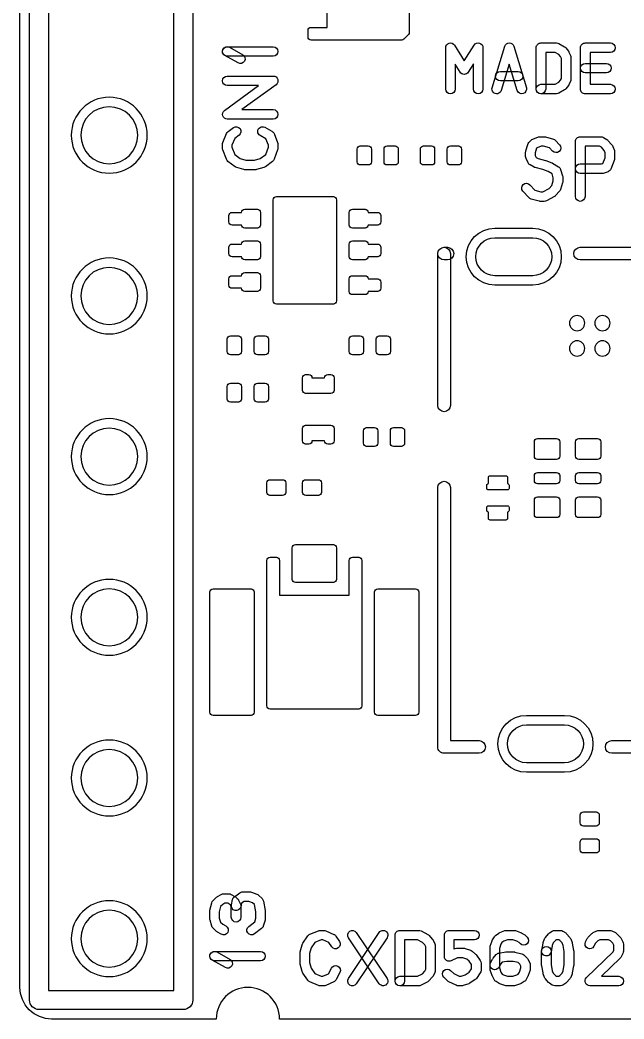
# Model space of a CAD drawing. Extents: x 0 to 20.6, y 0 to 33.
# Drawn here: x 0 to 9.54, y 0 to 15.79 of the extents above; entities that cross this region are included whole.
import ezdxf

# ---------------------------------------------------------------- set-up
doc = ezdxf.new("R2010")
doc.units = 0
for name, color, linetype in [('HOLE_1_4', 7, 'CONTINUOUS'), ('NC_Resist-A', 221, 'CONTINUOUS'), ('NC_Symbol-A', 140, 'CONTINUOUS'), ('OUTLINE', 7, 'CONTINUOUS')]:
    doc.layers.add(name, color=color, linetype=linetype)

msp = doc.modelspace()

# ---------------------------------------------------------------- linework, layer by layer
at = {"layer": 'HOLE_1_4'}
for points in [[(1.86, 13.97, 1), (0.96, 13.97, 1), (1.86, 13.97)], [(7.5, 11.75, -1), (7.5, 12.35), (8.1, 12.35, -1), (8.1, 11.75)], [(1.86, 11.43, 1), (0.96, 11.43, 1), (1.86, 11.43)], [(1.86, 8.89, 1), (0.96, 8.89, 1), (1.86, 8.89)], [(1.86, 6.35, 1), (0.96, 6.35, 1), (1.86, 6.35)], [(8, 4.05, -1), (8, 4.65), (8.6, 4.65, -1), (8.6, 4.05)], [(1.86, 3.81, 1), (0.96, 3.81, 1), (1.86, 3.81)], [(1.86, 1.27, 1), (0.96, 1.27, 1), (1.86, 1.27)]]:
    msp.add_lwpolyline(points, format="xyb", close=True, dxfattribs=at)
at = {"layer": 'NC_Resist-A'}
for points in [[(2.01, 13.97, 1), (0.81, 13.97, 1), (2.01, 13.97)], [(5.325, 13.75, -0.414214), (5.375, 13.8), (5.5, 13.8, -0.414214), (5.55, 13.75), (5.55, 13.55, -0.414214), (5.5, 13.5), (5.375, 13.5, -0.414214), (5.325, 13.55)], [(5.975, 13.55, -0.414214), (5.925, 13.5), (5.8, 13.5, -0.414214), (5.75, 13.55), (5.75, 13.75, -0.414214), (5.8, 13.8), (5.925, 13.8, -0.414214), (5.975, 13.75)], [(6.325, 13.75, -0.414214), (6.375, 13.8), (6.5, 13.8, -0.414214), (6.55, 13.75), (6.55, 13.55, -0.414214), (6.5, 13.5), (6.375, 13.5, -0.414214), (6.325, 13.55)], [(6.975, 13.55, -0.414214), (6.925, 13.5), (6.8, 13.5, -0.414214), (6.75, 13.55), (6.75, 13.75, -0.414214), (6.8, 13.8), (6.925, 13.8, -0.414214), (6.975, 13.75)], [(5, 11.35, -0.414214), (4.95, 11.3), (4.05, 11.3, -0.414214), (4, 11.35), (4, 12.95, -0.414214), (4.05, 13), (4.95, 13, -0.414214), (5, 12.95)], [(3.8, 12.55, -0.414214), (3.75, 12.5), (3.55, 12.5, -0.414214), (3.5, 12.55), (3.5, 12.55), (3.35, 12.55, -0.414214), (3.3, 12.6), (3.3, 12.7, -0.414214), (3.35, 12.75), (3.5, 12.75), (3.5, 12.75, -0.414214), (3.55, 12.8), (3.75, 12.8, -0.414214), (3.8, 12.75)], [(5.2, 12.75, -0.414214), (5.25, 12.8), (5.45, 12.8, -0.414214), (5.5, 12.75), (5.5, 12.75), (5.65, 12.75, -0.414214), (5.7, 12.7), (5.7, 12.6, -0.414214), (5.65, 12.55), (5.5, 12.55), (5.5, 12.55, -0.414214), (5.45, 12.5), (5.25, 12.5, -0.414214), (5.2, 12.55)], [(8.1, 12.5, -1), (8.1, 11.6), (7.5, 11.6, -1), (7.5, 12.5)], [(3.8, 12.05, -0.414214), (3.75, 12), (3.55, 12, -0.414214), (3.5, 12.05), (3.5, 12.05), (3.35, 12.05, -0.414214), (3.3, 12.1), (3.3, 12.2, -0.414214), (3.35, 12.25), (3.5, 12.25), (3.5, 12.25, -0.414214), (3.55, 12.3), (3.75, 12.3, -0.414214), (3.8, 12.25)], [(5.2, 12.25, -0.414214), (5.25, 12.3), (5.45, 12.3, -0.414214), (5.5, 12.25), (5.5, 12.25), (5.65, 12.25, -0.414214), (5.7, 12.2), (5.7, 12.1, -0.414214), (5.65, 12.05), (5.5, 12.05), (5.5, 12.05, -0.414214), (5.45, 12), (5.25, 12, -0.414214), (5.2, 12.05)], [(2.01, 11.43, 1), (0.81, 11.43, 1), (2.01, 11.43)], [(3.8, 11.55, -0.414214), (3.75, 11.5), (3.55, 11.5, -0.414214), (3.5, 11.55), (3.5, 11.55), (3.35, 11.55, -0.414214), (3.3, 11.6), (3.3, 11.7, -0.414214), (3.35, 11.75), (3.5, 11.75), (3.5, 11.75, -0.414214), (3.55, 11.8), (3.75, 11.8, -0.414214), (3.8, 11.75)], [(5.2, 11.7, -0.414214), (5.25, 11.75), (5.45, 11.75, -0.414214), (5.5, 11.7), (5.5, 11.7), (5.65, 11.7, -0.414214), (5.7, 11.65), (5.7, 11.55, -0.414214), (5.65, 11.5), (5.5, 11.5), (5.5, 11.5, -0.414214), (5.45, 11.45), (5.25, 11.45, -0.414214), (5.2, 11.5)], [(8.92, 11, 1), (8.68, 11, 1), (8.92, 11)], [(9.2, 10.88, 1), (9.2, 11.12, 1), (9.2, 10.88)], [(3.275, 10.75, -0.414214), (3.325, 10.8), (3.45, 10.8, -0.414214), (3.5, 10.75), (3.5, 10.55, -0.414214), (3.45, 10.5), (3.325, 10.5, -0.414214), (3.275, 10.55)], [(3.925, 10.55, -0.414214), (3.875, 10.5), (3.75, 10.5, -0.414214), (3.7, 10.55), (3.7, 10.75, -0.414214), (3.75, 10.8), (3.875, 10.8, -0.414214), (3.925, 10.75)], [(5.2, 10.75, -0.414214), (5.25, 10.8), (5.375, 10.8, -0.414214), (5.425, 10.75), (5.425, 10.55, -0.414214), (5.375, 10.5), (5.25, 10.5, -0.414214), (5.2, 10.55)], [(5.85, 10.55, -0.414214), (5.8, 10.5), (5.675, 10.5, -0.414214), (5.625, 10.55), (5.625, 10.75, -0.414214), (5.675, 10.8), (5.8, 10.8, -0.414214), (5.85, 10.75)], [(8.8, 10.72, 1), (8.8, 10.48, 1), (8.8, 10.72)], [(9.08, 10.6, 1), (9.32, 10.6, 1), (9.08, 10.6)], [(4.5625, 10.1875, -0.414214), (4.6125, 10.1375), (4.6125, 10.1375), (4.8125, 10.1375), (4.8125, 10.1375, -0.414214), (4.8625, 10.1875), (4.9125, 10.1875, -0.414214), (4.9625, 10.1375), (4.9625, 9.9375, -0.414214), (4.9125, 9.8875), (4.5125, 9.8875, -0.414214), (4.4625, 9.9375), (4.4625, 10.1375, -0.414214), (4.5125, 10.1875)], [(3.275, 10, -0.414214), (3.325, 10.05), (3.45, 10.05, -0.414214), (3.5, 10), (3.5, 9.8, -0.414214), (3.45, 9.75), (3.325, 9.75, -0.414214), (3.275, 9.8)], [(3.925, 9.8, -0.414214), (3.875, 9.75), (3.75, 9.75, -0.414214), (3.7, 9.8), (3.7, 10, -0.414214), (3.75, 10.05), (3.875, 10.05, -0.414214), (3.925, 10)], [(2.01, 8.89, 1), (0.81, 8.89, 1), (2.01, 8.89)], [(4.8625, 9.0875, -0.414214), (4.8125, 9.1375), (4.8125, 9.1375), (4.6125, 9.1375), (4.6125, 9.1375, -0.414214), (4.5625, 9.0875), (4.5125, 9.0875, -0.414214), (4.4625, 9.1375), (4.4625, 9.3375, -0.414214), (4.5125, 9.3875), (4.9125, 9.3875, -0.414214), (4.9625, 9.3375), (4.9625, 9.1375, -0.414214), (4.9125, 9.0875)], [(5.425, 9.3, -0.414214), (5.475, 9.35), (5.6, 9.35, -0.414214), (5.65, 9.3), (5.65, 9.1, -0.414214), (5.6, 9.05), (5.475, 9.05, -0.414214), (5.425, 9.1)], [(6.075, 9.1, -0.414214), (6.025, 9.05), (5.9, 9.05, -0.414214), (5.85, 9.1), (5.85, 9.3, -0.414214), (5.9, 9.35), (6.025, 9.35, -0.414214), (6.075, 9.3)], [(8.475, 9.175, -0.414214), (8.525, 9.125), (8.525, 8.895, -0.414214), (8.475, 8.845), (8.175, 8.845, -0.414214), (8.125, 8.895), (8.125, 9.125, -0.414214), (8.175, 9.175)], [(9.125, 9.175, -0.414214), (9.175, 9.125), (9.175, 8.895, -0.414214), (9.125, 8.845), (8.825, 8.845, -0.414214), (8.775, 8.895), (8.775, 9.125, -0.414214), (8.825, 9.175)], [(7.4, 8.3625, -0.414214), (7.375, 8.3875), (7.375, 8.4375, -0.414214), (7.4, 8.4625), (7.4, 8.4625), (7.4, 8.5625, -0.414214), (7.425, 8.5875), (7.675, 8.5875, -0.414214), (7.7, 8.5625), (7.7, 8.4625), (7.7, 8.4625, -0.414214), (7.725, 8.4375), (7.725, 8.3875, -0.414214), (7.7, 8.3625)], [(8.475, 8.64, -0.414214), (8.525, 8.59), (8.525, 8.51, -0.414214), (8.475, 8.46), (8.175, 8.46, -0.414214), (8.125, 8.51), (8.125, 8.59, -0.414214), (8.175, 8.64)], [(9.125, 8.64, -0.414214), (9.175, 8.59), (9.175, 8.51, -0.414214), (9.125, 8.46), (8.825, 8.46, -0.414214), (8.775, 8.51), (8.775, 8.59, -0.414214), (8.825, 8.64)], [(4.148, 8.525, -0.414214), (4.198, 8.475), (4.198, 8.325, -0.414214), (4.148, 8.275), (3.948, 8.275, -0.414214), (3.898, 8.325), (3.898, 8.475, -0.414214), (3.948, 8.525)], [(4.713, 8.525, -0.414214), (4.763, 8.475), (4.763, 8.325, -0.414214), (4.713, 8.275), (4.513, 8.275, -0.414214), (4.463, 8.325), (4.463, 8.475, -0.414214), (4.513, 8.525)], [(8.475, 8.255, -0.414214), (8.525, 8.205), (8.525, 7.975, -0.414214), (8.475, 7.925), (8.175, 7.925, -0.414214), (8.125, 7.975), (8.125, 8.205, -0.414214), (8.175, 8.255)], [(9.125, 8.255, -0.414214), (9.175, 8.205), (9.175, 7.975, -0.414214), (9.125, 7.925), (8.825, 7.925, -0.414214), (8.775, 7.975), (8.775, 8.205, -0.414214), (8.825, 8.255)], [(7.7, 8.1125, -0.414214), (7.725, 8.0875), (7.725, 8.0375, -0.414214), (7.7, 8.0125), (7.7, 8.0125), (7.7, 7.9125, -0.414214), (7.675, 7.8875), (7.425, 7.8875, -0.414214), (7.4, 7.9125), (7.4, 8.0125), (7.4, 8.0125, -0.414214), (7.375, 8.0375), (7.375, 8.0875, -0.414214), (7.4, 8.1125)], [(4.35, 6.9, -0.414214), (4.3, 6.95), (4.3, 7.45, -0.414214), (4.35, 7.5), (4.95, 7.5, -0.414214), (5, 7.45), (5, 6.95, -0.414214), (4.95, 6.9)], [(2.01, 6.35, 1), (0.81, 6.35, 1), (2.01, 6.35)], [(3, 6.75, -0.414214), (3.05, 6.8), (3.65, 6.8, -0.414214), (3.7, 6.75), (3.7, 4.85, -0.414214), (3.65, 4.8), (3.05, 4.8, -0.414214), (3, 4.85)], [(6.3, 4.85, -0.414214), (6.25, 4.8), (5.65, 4.8, -0.414214), (5.6, 4.85), (5.6, 6.75, -0.414214), (5.65, 6.8), (6.25, 6.8, -0.414214), (6.3, 6.75)], [(8.6, 4.8, -1), (8.6, 3.9), (8, 3.9, -1), (8, 4.8)], [(2.01, 3.81, 1), (0.81, 3.81, 1), (2.01, 3.81)], [(9.1, 3.275, -0.414214), (9.15, 3.225), (9.15, 3.1, -0.414214), (9.1, 3.05), (8.9, 3.05, -0.414214), (8.85, 3.1), (8.85, 3.225, -0.414214), (8.9, 3.275)], [(8.9, 2.625, -0.414214), (8.85, 2.675), (8.85, 2.8, -0.414214), (8.9, 2.85), (9.1, 2.85, -0.414214), (9.15, 2.8), (9.15, 2.675, -0.414214), (9.1, 2.625)], [(2.01, 1.27, 1), (0.81, 1.27, 1), (2.01, 1.27)]]:
    msp.add_lwpolyline(points, format="xyb", close=True, dxfattribs=at)
at = {"layer": 'NC_Symbol-A'}
for points in [[(0.15, 32.7, -1), (0.45, 32.7), (0.45, 0.45), (2.43, 0.45), (2.43, 32.55), (0.3, 32.55, -1), (0.3, 32.85), (2.58, 32.85, -0.414214), (2.73, 32.7), (2.73, 0.3, -0.414214), (2.58, 0.15), (0.3, 0.15, -0.414214), (0.15, 0.3)], [(6.02929, 17.525, -0.198875), (6.06464, 17.51036), (6.13536, 17.43964, -0.198875), (6.15, 17.40429), (6.15, 15.59571, -0.198875), (6.13536, 15.56036), (6.06464, 15.48964, -0.198875), (6.02929, 15.475), (4.6, 15.475, -0.414214), (4.55, 15.525), (4.55, 15.625, -0.414214), (4.6, 15.675), (4.85, 15.675), (4.85, 17.325), (4.6, 17.325, -0.414214), (4.55, 17.375), (4.55, 17.475, -0.414214), (4.6, 17.525)], [(3.51793, 15.24327, -1), (3.44433, 15.11257), (3.23678, 15.22946, -1), (3.31038, 15.36016)], [(3.27358, 15.21981, -1), (3.27358, 15.36981), (4, 15.36981, -1), (4, 15.21981)], [(6.875, 14.7, -1), (6.725, 14.7), (6.725, 15.35377, -0.75459), (6.86371, 15.39334), (7.01708, 15.14644), (7.17508, 15.39411, -0.749926), (7.31331, 15.35377), (7.31331, 14.7, -1), (7.16331, 14.7), (7.16331, 15.09676), (7.07946, 14.96532, -0.552139), (6.95252, 14.96609), (6.875, 15.09089)], [(7.60098, 14.67819, -1), (7.45746, 14.72181), (7.65616, 15.37558, -0.741276), (7.79968, 15.37558), (7.99838, 14.72181, -1), (7.85486, 14.67819), (7.72792, 15.09586)], [(8.30422, 14.7, -1), (8.15422, 14.7), (8.15422, 15.35377, -0.414214), (8.22922, 15.42877), (8.47468, 15.42877, -0.132356), (8.51236, 15.41862), (8.60002, 15.36768, -0.092229), (8.62082, 15.34979), (8.66173, 15.29885, -0.061704), (8.67142, 15.28316), (8.69479, 15.23221, -0.107934), (8.70162, 15.20094), (8.70162, 14.85283, -0.107934), (8.69479, 14.82156), (8.67142, 14.77062, -0.061704), (8.66173, 14.75493), (8.62082, 14.70398, -0.092229), (8.60002, 14.68609), (8.51236, 14.63515, -0.132356), (8.47468, 14.625), (8.22922, 14.625, -1), (8.22922, 14.775), (8.45447, 14.775), (8.51259, 14.80878), (8.53895, 14.84161), (8.55162, 14.86921), (8.55162, 15.18456), (8.53895, 15.21217), (8.5126, 15.24499), (8.45447, 15.27877), (8.30422, 15.27877)], [(9.32662, 15.42877, -1), (9.32662, 15.27877), (9.00422, 15.27877), (9.00422, 14.775), (9.32662, 14.775, -1), (9.32662, 14.625), (8.92922, 14.625, -0.414214), (8.85422, 14.7), (8.85422, 15.35377, -0.414214), (8.92922, 15.42877)], [(8.92922, 14.95613, -1), (8.92922, 15.10613), (9.26234, 15.10613, -1), (9.26234, 14.95613)], [(4, 14.375, -1), (4, 14.225), (3.27358, 14.225, -0.725784), (3.22938, 14.36059), (3.76991, 14.75487), (3.27358, 14.75487, -1), (3.27358, 14.90487), (4, 14.90487, -0.725784), (4.0442, 14.76928), (3.50367, 14.375)], [(7.58766, 14.82877, -1), (7.58766, 14.97877), (7.86818, 14.97877, -1), (7.86818, 14.82877)], [(3.3707, 14.09032, -1), (3.45948, 13.96942), (3.39176, 13.91969), (3.34858, 13.81271), (3.34858, 13.77879), (3.39258, 13.66372), (3.47719, 13.59966), (3.56674, 13.575), (3.70684, 13.575), (3.7964, 13.59966), (3.88101, 13.66372), (3.925, 13.77879), (3.925, 13.81271), (3.88384, 13.91471), (3.79401, 13.96417, -1), (3.86637, 14.09557), (3.97958, 14.03323, -0.172647), (4.01295, 13.9956), (4.06955, 13.85534, -0.096196), (4.075, 13.82727), (4.075, 13.76494, -0.091533), (4.07006, 13.73816), (4.01346, 13.5901, -0.140344), (3.98867, 13.55708), (3.87546, 13.47137, -0.095112), (3.8501, 13.45886), (3.73689, 13.42769, -0.067273), (3.71698, 13.425), (3.5566, 13.425, -0.067273), (3.53669, 13.42769), (3.42349, 13.45886, -0.095112), (3.39813, 13.47137), (3.28492, 13.55708, -0.140323), (3.26014, 13.5901), (3.20353, 13.73816, -0.091539), (3.19858, 13.76494), (3.19858, 13.82727, -0.096196), (3.20403, 13.85534), (3.26064, 13.9956, -0.13934), (3.2858, 14.02798)], [(8.52279, 13.82052, -1), (8.41227, 13.7191), (8.36458, 13.77107), (8.27049, 13.7967), (8.23138, 13.7967), (8.16753, 13.77351), (8.16026, 13.76558), (8.13734, 13.69067), (8.13734, 13.65035), (8.15128, 13.61997), (8.18402, 13.60214), (8.30024, 13.57047, -0.020566), (8.30612, 13.56861), (8.39963, 13.53465, -0.04905), (8.41287, 13.52831), (8.50637, 13.47171, -0.184444), (8.53925, 13.42949), (8.57042, 13.3276, -0.074355), (8.5737, 13.30566), (8.5737, 13.23774, -0.074355), (8.57042, 13.2158), (8.53925, 13.11391, -0.111869), (8.52279, 13.08514), (8.46045, 13.01721, -0.082555), (8.44107, 13.00206), (8.3164, 12.93414, -0.125359), (8.28052, 12.925), (8.21818, 12.925, -0.066581), (8.19847, 12.92764), (8.0738, 12.9616, -0.141524), (8.03825, 12.98325), (7.94474, 13.08514, -1), (8.05526, 13.18656), (8.13412, 13.10063), (8.22821, 13.075), (8.26142, 13.075), (8.35836, 13.12782), (8.40078, 13.17404), (8.4237, 13.24896), (8.4237, 13.29444), (8.40419, 13.35822), (8.3415, 13.39617), (8.25782, 13.42656), (8.13612, 13.45972, -0.058258), (8.11996, 13.46622), (8.05763, 13.50018, -0.161812), (8.02535, 13.53476), (7.99418, 13.60268, -0.107975), (7.98734, 13.63396), (7.98734, 13.70189, -0.074355), (7.99062, 13.72383), (8.02179, 13.82571, -0.111869), (8.03825, 13.85448), (8.06942, 13.88845, -0.120563), (8.09908, 13.90823), (8.19258, 13.94219, -0.087308), (8.21818, 13.9467), (8.28052, 13.9467, -0.066581), (8.30023, 13.94406), (8.4249, 13.9101, -0.141524), (8.46045, 13.88845)], [(8.925, 13, -1), (8.775, 13), (8.775, 13.8717, -0.414214), (8.85, 13.9467), (9.17727, 13.9467, -0.140123), (9.21691, 13.93537), (9.27146, 13.90141, -0.067967), (9.28708, 13.88845), (9.34942, 13.82052, -0.103145), (9.36508, 13.79421), (9.38845, 13.72629, -0.083031), (9.39253, 13.70189), (9.39253, 13.6, -0.095726), (9.38713, 13.57206), (9.33259, 13.43621, -0.213339), (9.28859, 13.39365), (9.22625, 13.37101, -0.087302), (9.20065, 13.36651), (8.85, 13.36651, -1), (8.85, 13.51651), (9.18745, 13.51651), (9.20588, 13.5232), (9.24253, 13.61449), (9.24253, 13.68935), (9.22833, 13.73062), (9.18349, 13.77948), (9.15583, 13.7967), (8.925, 13.7967)], [(6.75167, 12.2, -1), (6.75167, 12), (6.7, 12, -1), (6.7, 12.2)], [(6.6, 12.1, -1), (6.8, 12.1), (6.8, 9.7, -1), (6.6, 9.7)], [(15.25167, 12.2, -1), (15.25167, 12), (8.84833, 12, -1), (8.84833, 12.2)], [(6.6, 8.4, -1), (6.8, 8.4), (6.8, 4.4), (7.25167, 4.4, -1), (7.25167, 4.2), (6.7, 4.2, -0.414214), (6.6, 4.3)], [(3.95, 4.9, -0.414214), (3.9, 4.95), (3.9, 7.25, -0.414214), (3.95, 7.3), (4.05, 7.3, -0.414214), (4.1, 7.25), (4.1, 6.7), (5.2, 6.7), (5.2, 7.25, -0.414214), (5.25, 7.3), (5.35, 7.3, -0.414214), (5.4, 7.25), (5.4, 4.95, -0.414214), (5.35, 4.9)], [(9.34833, 4.2, -1), (9.34833, 4.4), (15.25167, 4.4, -1), (15.25167, 4.2)], [(3.25127, 1.47089, -1), (3.17891, 1.33949), (3.12231, 1.37066, -0.066009), (3.10644, 1.38236), (3.04984, 1.43691, -0.128149), (3.03011, 1.46918), (3.0018, 1.56269, -0.073621), (2.99858, 1.58442), (2.99858, 1.7013, -0.059495), (3.00069, 1.71896), (3.029, 1.83584, -0.142473), (3.04984, 1.87218), (3.10644, 1.92673, -0.066009), (3.12231, 1.93843), (3.17891, 1.9696, -0.126514), (3.21509, 1.9789), (3.3, 1.9789, -0.126514), (3.33618, 1.9696), (3.39278, 1.93843, -0.046773), (3.40436, 1.93056), (3.43267, 1.90718, -0.114077), (3.4532, 1.88035), (3.4815, 1.81801, -0.106935), (3.48821, 1.78701), (3.48821, 1.60779, -1), (3.33821, 1.60779), (3.33821, 1.77078), (3.32378, 1.80256), (3.31426, 1.81042), (3.28071, 1.8289), (3.23438, 1.8289), (3.20338, 1.81183), (3.16965, 1.77932), (3.14858, 1.69235), (3.14858, 1.59552), (3.16801, 1.53135), (3.20338, 1.49726)], [(3.48646, 1.77089, -1), (3.33996, 1.80313), (3.35883, 1.88885, -0.182225), (3.3877, 1.93319), (3.4726, 1.99552, -0.159638), (3.51698, 2.01006), (3.63019, 2.01006, -0.088162), (3.65603, 2.00547), (3.74093, 1.97431, -0.104149), (3.76713, 1.95791), (3.82374, 1.90336, -0.155011), (3.84537, 1.86343), (3.87367, 1.71538, -0.047247), (3.875, 1.7013), (3.875, 1.58442, -0.073588), (3.87178, 1.5627), (3.84348, 1.46919, -0.158522), (3.81697, 1.43112), (3.70376, 1.3454, -1), (3.61322, 1.46498), (3.70698, 1.53598), (3.725, 1.59552), (3.725, 1.6942), (3.70251, 1.81187), (3.67442, 1.83893), (3.61686, 1.86006), (3.54156, 1.86006), (3.49925, 1.829)], [(5.04793, 1.22679, -1), (4.92349, 1.14303), (4.87847, 1.20992), (4.78422, 1.25142), (4.75787, 1.25142), (4.65625, 1.20903), (4.59795, 1.12503), (4.575, 1.03408), (4.575, 0.89234), (4.59796, 0.80138), (4.65625, 0.71738), (4.75787, 0.675), (4.78422, 0.675), (4.87373, 0.71441), (4.91876, 0.8036, -1), (5.05266, 0.73602), (4.99552, 0.62281, -0.173876), (4.95879, 0.58796), (4.83022, 0.53136, -0.104055), (4.8, 0.525), (4.74286, 0.525, -0.099107), (4.71399, 0.53078), (4.57827, 0.58738, -0.143196), (4.54553, 0.61384), (4.46696, 0.72705, -0.090124), (4.45585, 0.75146), (4.42728, 0.86467, -0.061873), (4.425, 0.88302), (4.425, 1.0434, -0.061873), (4.42728, 1.06175), (4.45585, 1.17495, -0.090124), (4.46696, 1.19936), (4.54553, 1.31257, -0.143196), (4.57827, 1.33903), (4.71399, 1.39564, -0.099107), (4.74286, 1.40142), (4.8, 1.40142, -0.104055), (4.83022, 1.39506), (4.95879, 1.33845, -0.141846), (4.99079, 1.31169)], [(5.31235, 0.55831, -1), (5.18765, 0.64169), (5.67336, 1.36811, -1), (5.79806, 1.28473)], [(5.18765, 1.28473, -1), (5.31235, 1.36811), (5.79806, 0.64169, -1), (5.67336, 0.55831)], [(6.075, 0.6, -1), (5.925, 0.6), (5.925, 1.32642, -0.414214), (6, 1.40142), (6.3, 1.40142, -0.122133), (6.33504, 1.39273), (6.44218, 1.33612, -0.090534), (6.46335, 1.31946), (6.51335, 1.26286, -0.064129), (6.5241, 1.247), (6.55267, 1.19039, -0.117373), (6.56071, 1.1566), (6.56071, 0.76981, -0.117415), (6.55266, 0.73601), (6.52409, 0.67941, -0.064082), (6.51335, 0.66356), (6.46335, 0.60695, -0.090582), (6.44217, 0.59028), (6.33503, 0.53368, -0.122091), (6.3, 0.525), (6, 0.525, -1), (6, 0.675), (6.28141, 0.675), (6.35999, 0.71652), (6.39454, 0.75562), (6.41071, 0.78767), (6.41071, 1.13875), (6.39454, 1.17079), (6.36, 1.20989), (6.2814, 1.25142), (6.075, 1.25142)], [(7.17857, 1.40142, -1), (7.17857, 1.25142), (6.85357, 1.25142), (6.85357, 1.10764), (6.85957, 1.11061, -0.115484), (6.89286, 1.1184), (7.00714, 1.1184, -0.079913), (7.03066, 1.11462), (7.11638, 1.08631, -0.093062), (7.14061, 1.07293), (7.19775, 1.02576, -0.072184), (7.21222, 1.0098), (7.26936, 0.9249, -0.149204), (7.28214, 0.88302), (7.28214, 0.76981, -0.149204), (7.26936, 0.72793), (7.21222, 0.64303, -0.09899), (7.19133, 0.62233), (7.10562, 0.56572, -0.066304), (7.0878, 0.55708), (7.00208, 0.52878, -0.07988), (6.97857, 0.525), (6.92143, 0.525, -0.11545), (6.88815, 0.53279), (6.77386, 0.58939, -0.080425), (6.75435, 0.60332), (6.69721, 0.65993, -1), (6.80279, 0.76649), (6.8513, 0.71842), (6.93898, 0.675), (6.96651, 0.675), (7.03129, 0.69639), (7.09615, 0.73923), (7.13214, 0.7927), (7.13214, 0.86013), (7.09386, 0.91701), (7.05597, 0.94829), (6.99508, 0.9684), (6.91042, 0.9684), (6.81186, 0.91958, -0.556325), (6.70357, 0.98679), (6.70357, 1.32642, -0.414214), (6.77857, 1.40142)], [(8.00992, 1.29479, -1), (7.90436, 1.18823), (7.88291, 1.20947), (7.84716, 1.22971), (7.7869, 1.25142), (7.69881, 1.25142), (7.64325, 1.2314), (7.61382, 1.2092), (7.59701, 1.18144), (7.575, 1.11602), (7.575, 0.81039), (7.59794, 0.74221), (7.61386, 0.71068), (7.63854, 0.69671), (7.69881, 0.675), (7.7869, 0.675), (7.84717, 0.69671), (7.87185, 0.71068), (7.88777, 0.74221), (7.91071, 0.81039), (7.91071, 0.83686), (7.89611, 0.86579), (7.86955, 0.89085), (7.79026, 0.91179), (7.69226, 0.91179), (7.61741, 0.89861), (7.59117, 0.8689), (7.56695, 0.82092, -1), (7.43305, 0.88852), (7.46162, 0.94512, -0.064082), (7.47236, 0.96097), (7.52236, 1.01757, -0.169832), (7.56556, 1.04178), (7.6727, 1.06065, -0.043616), (7.68571, 1.06179), (7.8, 1.06179, -0.06464), (7.81915, 1.0593), (7.92629, 1.031, -0.125181), (7.95861, 1.01304), (8.00861, 0.96587, -0.086946), (8.02409, 0.94512), (8.05266, 0.88852, -0.117415), (8.06071, 0.85472), (8.06071, 0.79811, -0.081331), (8.05679, 0.77419), (8.02822, 0.68929, -0.035697), (8.0241, 0.67942), (7.99553, 0.62281, -0.148182), (7.96551, 0.59133), (7.91551, 0.56303, -0.042331), (7.90399, 0.55774), (7.82542, 0.52944, -0.086662), (7.8, 0.525), (7.68571, 0.525, -0.086662), (7.66029, 0.52944), (7.58172, 0.55774, -0.042331), (7.5702, 0.56303), (7.5202, 0.59133, -0.148182), (7.49018, 0.62281), (7.46161, 0.67942, -0.035697), (7.45749, 0.68929), (7.42892, 0.77419, -0.081331), (7.425, 0.79811), (7.425, 1.1283, -0.081331), (7.42892, 1.15222), (7.45749, 1.23713, -0.055033), (7.46442, 1.25206), (7.49299, 1.29923, -0.095237), (7.51196, 1.32025), (7.56196, 1.35798, -0.075312), (7.58172, 1.36867), (7.66029, 1.39698, -0.086662), (7.68571, 1.40142), (7.8, 1.40142, -0.086662), (7.82542, 1.39698), (7.90399, 1.36867, -0.042331), (7.91551, 1.36338), (7.96551, 1.33508, -0.066514), (7.98135, 1.32309)], [(8.23929, 1.0717, -1), (8.38929, 1.0717), (8.38929, 0.86175), (8.40818, 0.76192), (8.42243, 0.72429), (8.45677, 0.68541), (8.47253, 0.675), (8.51318, 0.675), (8.52894, 0.68541), (8.56328, 0.72429), (8.57753, 0.76192), (8.59643, 0.86176), (8.59643, 1.06466), (8.57753, 1.1645), (8.56328, 1.20213), (8.52894, 1.24101), (8.51318, 1.25142), (8.47253, 1.25142), (8.45677, 1.24101), (8.42243, 1.20213), (8.40818, 1.1645), (8.38798, 1.05776, -1), (8.2406, 1.08564), (8.26202, 1.19885, -0.043783), (8.26557, 1.21147), (8.287, 1.26807, -0.090627), (8.30093, 1.29116), (8.35093, 1.34776, -0.06597), (8.3658, 1.36069), (8.40866, 1.389, -0.146994), (8.45, 1.40142), (8.53571, 1.40142, -0.146994), (8.57705, 1.389), (8.61991, 1.36069, -0.06597), (8.63478, 1.34776), (8.68478, 1.29116, -0.090627), (8.69871, 1.26807), (8.72014, 1.21147, -0.043751), (8.72369, 1.19886), (8.74512, 1.08565, -0.046807), (8.74643, 1.0717), (8.74643, 0.85472, -0.046807), (8.74512, 0.84077), (8.72369, 0.72756, -0.043751), (8.72014, 0.71495), (8.69871, 0.65835, -0.090627), (8.68478, 0.63526), (8.63478, 0.57865, -0.066018), (8.6199, 0.56571), (8.57704, 0.53741, -0.146949), (8.53571, 0.525), (8.45, 0.525, -0.146949), (8.40867, 0.53741), (8.36581, 0.56571, -0.066018), (8.35093, 0.57865), (8.30093, 0.63526, -0.090627), (8.287, 0.65835), (8.26557, 0.71495, -0.043783), (8.26202, 0.72757), (8.2406, 0.84078, -0.046773), (8.23929, 0.85472)], [(9.06695, 1.15111, -1), (8.93305, 1.21871), (8.96162, 1.27531, -0.08082), (8.97579, 1.29479), (9.03293, 1.35139, -0.08037), (9.05242, 1.36532), (9.10957, 1.39363, -0.115484), (9.14286, 1.40142), (9.31429, 1.40142, -0.115526), (9.34759, 1.39362), (9.40473, 1.36531, -0.080323), (9.42421, 1.35139), (9.48135, 1.29479, -0.08082), (9.49552, 1.27531), (9.52409, 1.21871, -0.117415), (9.53214, 1.18491), (9.53214, 1.0717, -0.117373), (9.5241, 1.03791), (9.49553, 0.9813, -0.083692), (9.48075, 0.96122), (9.18524, 0.675), (9.45714, 0.675, -1), (9.45714, 0.525), (9, 0.525, -0.673935), (8.94782, 0.65387), (9.36731, 1.06017), (9.38214, 1.08955), (9.38214, 1.16705), (9.36712, 1.19682), (9.32727, 1.23629), (9.29673, 1.25142), (9.16042, 1.25142), (9.12987, 1.23629), (9.09002, 1.19682)], [(3.31793, 0.94327, -1), (3.24433, 0.81257), (3.03678, 0.92946, -1), (3.11038, 1.06016)], [(3.07358, 0.91981, -1), (3.07358, 1.06981), (3.8, 1.06981, -1), (3.8, 0.91981)]]:
    msp.add_lwpolyline(points, format="xyb", close=True, dxfattribs=at)
at = {"layer": 'OUTLINE'}
msp.add_lwpolyline([(0, 32.52, -0.414214), (0.5, 33.02), (20.1, 33.02, -0.414214), (20.6, 32.52), (20.6, 0.5, -0.414214), (20.1, 0), (4.1, 0, 1), (3.1, 0), (0.5, 0, -0.414214), (0, 0.5)], format="xyb", close=True, dxfattribs=at)

doc.saveas('drawing.dxf')
